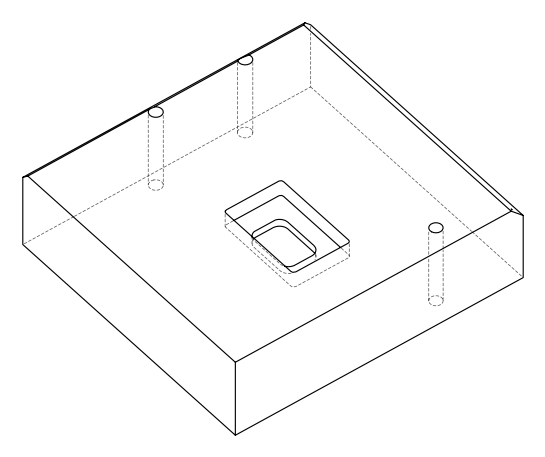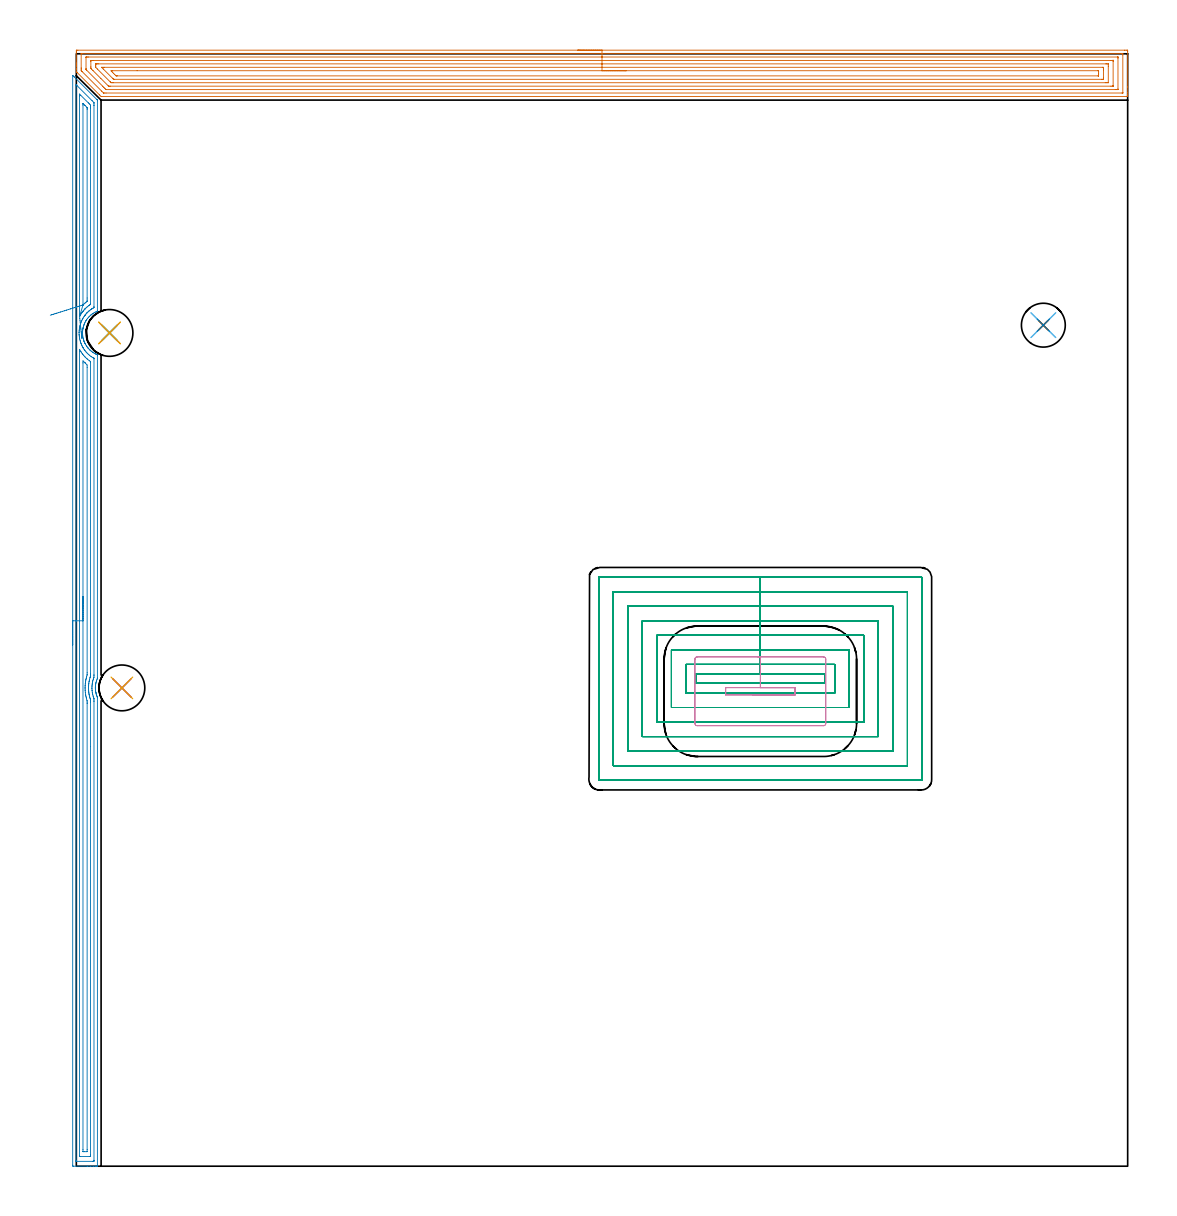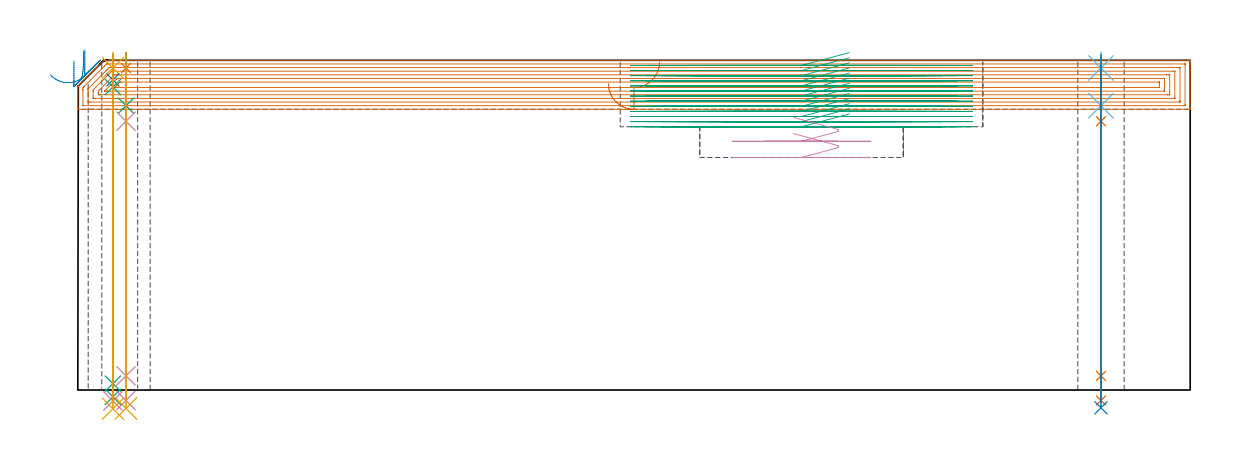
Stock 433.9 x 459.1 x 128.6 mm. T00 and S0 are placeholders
(PLAN: 17 operations, 13 tool changes, 102.5 min)
(1 AREA_MILL | FG_CHAMFER_SURFACE | UGT0205_001 | 24.49 min | 79146 mm3)
(2 AREA_MILL_1 | FG_CHAMFER_SURFACE_1 | UGT0205_001 | 14.45 min | 23063 mm3)
(3 MILL_RECTANGULAR_POCKET | POCKET_RECTANGULAR_STRAIGHT | NXT0201_009 | Follow Part, ap 2, ae 75% | 57.95 min | 335843 mm3)
(4 MILL_RECTANGULAR_POCKET_1 | POCKET_RECTANGULAR_STRAIGHT_1 | UGT0201_109 | Follow Part, ap 6.35, ae 75% | 1.26 min | 49347 mm3)
(5 SPOT_DRILL | STEP1HOLE | NXT0321_9005460120000 | 0.05 min | 180 mm3)
(6 SPOT_DRILL_1 | STEP1HOLE_1 | NXT0321_9005460120000 | 0.05 min | 202 mm3)
(7 SPOT_DRILL_2 | STEP1HOLE_2 | NXT0321_9005460120000 | 0.05 min | 161 mm3)
(8 DRILL_BLIND_HOLE_INTO_CENTER | STEP1HOLE | NXT0301_022 | 0.04 min | 86 mm3)
(9 GUN_DRILL_THROUGH_HOLE | STEP1HOLE | UGT0307_001 | 0.57 min | 2346 mm3)
(10 SPADE_DRILL_TO_ENLARGE_THROUGH_HOLE | STEP1HOLE | UGT0306_003 | 0.54 min | 13115 mm3)
(11 DRILL_TO_ENLARGE_THROUGH_HOLE | STEP1HOLE | UGT0301_260 | 0.55 min | 21639 mm3)
(12 DRILL_BLIND_HOLE_INTO_CENTER_1 | STEP1HOLE_1 | NXT0301_089 | 0.08 min | 1592 mm3)
(13 GUN_DRILL_THROUGH_HOLE_1 | STEP1HOLE_1 | UGT0307_008 | 0.63 min | 10576 mm3)
(14 DRILL_TO_ENLARGE_THROUGH_HOLE_1 | STEP1HOLE_1 | UGT0301_250 | 0.55 min | 20669 mm3)
(15 DRILL_BLIND_HOLE_INTO_CENTER_2 | STEP1HOLE_2 | NXT0301_089 | 0.08 min | 1589 mm3)
(16 GUN_DRILL_THROUGH_HOLE_2 | STEP1HOLE_2 | UGT0307_008 | 0.64 min | 10632 mm3)
(17 DRILL_TO_ENLARGE_THROUGH_HOLE_2 | STEP1HOLE_2 | UGT0301_257 | 0.55 min | 23610 mm3)
(TOOL UGT0205_001 | Chamfer Mill 20 x 3 x 45 deg. | D20 FL50 Z2)
(TOOL NXT0201_009 | ENDMILL 8mm [2P460-0800-NA 1630] | D8 FL26 Z6)
(TOOL UGT0201_109 | End Mill 25.4 mm | D25.4 FL25 Z2)
(TOOL NXT0321_9005460120000 | NC Spot Drill, 142deg, 12mm, Carbide, Uncoated | D12 PA142 FL30 Z2)
(TOOL NXT0301_022 | Carbide Drill 5.1mm [860.1-0510-015A1-MM 2214] | D5.1 PA140 FL28 Z2)
(TOOL UGT0307_001 | Gun Drill 5 mm | D5 PA130 FL24 Z1)
(TOOL UGT0306_003 | Spade Drill 12.5mm | D12.5 PA132 FL10 Z2)
(TOOL UGT0301_260 | Twist Drill 19.3 mm | D19.3 PA118 FL140 Z2)
(TOOL NXT0301_089 | Carbide Drill 11.8mm [860.1-1180-035A1-MM 2214] | D11.8 PA140 FL55 Z2)
(TOOL UGT0307_008 | Gun Drill 11 mm | D11 PA130 FL24 Z1)
(TOOL UGT0301_250 | Twist Drill 18.1 mm | D18.1 PA118 FL135 Z2)
(TOOL UGT0301_257 | Twist Drill 18.9 mm | D18.9 PA118 FL135 Z2)
(OP 1 AREA_MILL)
G17 G21 G94 G90
T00 M6
G54
G17 G0 G90 X206.95 Y460.6 S1061 M3
G43 Z138.6 H0
Z119.5
G94 G1 X206.988 Z118.628 F250.
X207.102 Z117.764
X207.291 Z116.912
X207.553 Z116.08
X207.887 Z115.274
X208.29 Z114.5
X208.758 Z113.764
X209.29 Z113.072
X209.879 Z112.429
X210.522 Z111.84
X211.214 Z111.308
X211.95 Z110.84
X212.724 Z110.437
X213.53 Z110.103
X214.362 Z109.841
X215.214 Z109.652
X216.078 Z109.538
X216.95 Z109.5
X432.657
X433.274 Y460.598 Z109.502
X433.885 Y460.593 Z109.504
X433.893 Y460.592 Z109.506
X433.9 Y459.983 Z110.115
Y445.422 Z124.673
Y443.01 Z127.085
Y442.296 Z127.804
Y441.994 Z128.106
X433.893 Y441.565 Z128.526
X433.89 Y441.503 Z128.588
X433.721 Y441.5 Z128.6
X10.459
X10.196 Y441.505 Z128.591
X9.583 Y442.117 Z127.983
X0.328 Y451.371 Z118.727
X0.201 Y451.497 Z118.6
X0.03 Y451.673 Z118.425
X0.008 Y451.704 Z118.394
X0.004 Y451.72 Z118.378
X0. Y451.742 Z118.356
Y452.837 Z117.258
Y454.087 Z116.01
Y454.623 Z115.471
Y455.248 Z114.847
Y459.715 Z110.383
X0.002 Y459.983 Z110.115
X0.007 Y460.592 Z109.506
X0.015 Y460.593 Z109.504
X0.626 Y460.6 Z109.5
X216.95
Y459.186 Z110.914
X431.486
X431.583 Y459.185 Z110.915
X431.775 Y459.181 Z110.919
X431.891 Y459.178 Z110.922
X431.894 Y459.148 Z110.952
X431.897 Y459.09 Z111.01
X431.9 Y458.677 Z111.423
Y443.01 Z127.09
X431.898 Y442.959 Z127.141
X431.895 Y442.934 Z127.166
X431.892 Y442.926 Z127.174
X431.87 Y442.921 Z127.179
X431.679 Y442.916 Z127.184
X431.582 Y442.915 Z127.185
X12.247 Y442.914 Z127.186
X11.448 Y442.916 Z127.184
X11.353 Y442.918 Z127.182
X11.261 Y442.921 Z127.179
X11.151 Y443.01 Z127.09
X10.459 Y443.692 Z126.408
X2.414 Y451.737 Z118.363
X2.211 Y451.943 Z118.157
X2.01 Y452.152 Z117.948
X2.003 Y452.354 Z117.746
X2.001 Y452.837 Z117.263
X2. Y453.25 Z116.85
Y459.09 Z111.01
X2.002 Y459.141 Z110.959
X2.005 Y459.166 Z110.934
X2.008 Y459.174 Z110.926
X2.03 Y459.179 Z110.921
X2.221 Y459.184 Z110.916
X2.318 Y459.186 Z110.914
X216.95
Y457.772 Z112.328
X429.699 Y457.771 Z112.329
X429.855 Y457.769 Z112.331
X429.88 Y457.768 Z112.332
X429.887 Y457.766 Z112.334
X429.89 Y457.745 Z112.355
X429.896 Y457.638 Z112.462
X429.899 Y457.504 Z112.596
X429.9 Y457.303 Z112.797
X429.899 Y444.597 Z125.503
X429.893 Y444.395 Z125.705
X429.89 Y444.342 Z125.758
X429.872 Y444.335 Z125.765
X429.815 Y444.333 Z125.767
X429.699 Y444.33 Z125.77
X429.273 Y444.329 Z125.771
X428.805 Y444.328 Z125.772
X12.481 Y444.329 Z125.771
X12.364 Y444.33 Z125.77
X12.306 Y444.333 Z125.767
X12.281 Y444.335 Z125.765
X12.247 Y444.361 Z125.739
X11.804 Y444.797 Z125.303
X11.353 Y445.247 Z124.853
X10.909 Y445.69 Z124.41
X4.201 Y452.398 Z117.702
X4.094 Y452.508 Z117.592
X4.042 Y452.564 Z117.536
X4.019 Y452.592 Z117.508
X4.01 Y452.636 Z117.464
X4.004 Y452.837 Z117.263
X4.001 Y453.037 Z117.063
Y457.503 Z112.597
X4.007 Y457.705 Z112.395
X4.01 Y457.758 Z112.342
X4.029 Y457.765 Z112.335
X4.085 Y457.767 Z112.333
X4.201 Y457.77 Z112.33
X4.627 Y457.771 Z112.329
X5.095 Y457.772 Z112.328
X216.95
Y456.357 Z113.743
X427.069
X427.863 Y456.355 Z113.745
X427.886 Y456.354 Z113.746
X427.89 Y456.351 Z113.749
X427.894 Y456.343 Z113.757
X427.898 Y456.289 Z113.811
X427.899 Y456.18 Z113.92
X427.9 Y455.963 Z114.137
X427.899 Y445.922 Z124.178
X427.898 Y445.812 Z124.288
X427.894 Y445.757 Z124.343
X427.89 Y445.749 Z124.351
X427.884 Y445.746 Z124.354
X427.857 Y445.744 Z124.356
X427.017 Y445.743 Z124.357
X13.982
X13.561 Y445.747 Z124.353
X13.352 Y445.75 Z124.35
X13.302 Y445.758 Z124.342
X13.242 Y445.814 Z124.286
X13.14 Y445.91 Z124.19
X10.123 Y448.926 Z121.174
X6.883 Y452.166 Z117.934
X6.224 Y452.837 Z117.263
X6.01 Y453.059 Z117.041
X6.006 Y453.278 Z116.822
X6. Y453.719 Z116.381
Y455.958 Z114.142
X6.001 Y456.178 Z113.922
X6.002 Y456.289 Z113.811
X6.006 Y456.343 Z113.757
X6.01 Y456.351 Z113.749
X6.016 Y456.354 Z113.746
X6.043 Y456.356 Z113.744
X6.883 Y456.357 Z113.743
X216.95
Y454.943 Z115.157
X424.909
X425.229 Y454.942 Z115.158
X425.807 Y454.938 Z115.162
X425.868 Y454.936 Z115.164
X425.89 Y454.923 Z115.177
X425.896 Y454.85 Z115.25
X425.898 Y454.623 Z115.477
X425.9 Y453.953 Z116.147
X425.899 Y447.309 Z122.791
X425.897 Y447.226 Z122.874
X425.894 Y447.184 Z122.916
X425.891 Y447.168 Z122.932
X425.868 Y447.164 Z122.936
X425.547 Y447.159 Z122.941
X425.229 Y447.158 Z122.942
X424.655 Y447.157 Z122.943
X15.248 Y447.158 Z122.942
X14.928 Y447.159 Z122.941
X14.347 Y447.164 Z122.936
X14.034 Y447.464 Z122.636
X14.021 Y447.477 Z122.623
X8.661 Y452.837 Z117.263
X8.01 Y453.497 Z116.603
X8.007 Y453.73 Z116.37
X8.001 Y454.4 Z115.7
X8. Y454.623 Z115.477
X8.001 Y454.791 Z115.309
X8.003 Y454.874 Z115.226
X8.006 Y454.916 Z115.184
X8.009 Y454.932 Z115.168
X8.032 Y454.936 Z115.164
X8.353 Y454.941 Z115.159
X8.671 Y454.942 Z115.158
X9.245 Y454.943 Z115.157
X216.95
Y453.529 Z116.571
X423.441 Y453.528 Z116.572
X423.645 Y453.527 Z116.573
X423.816 Y453.522 Z116.578
X423.89 Y453.518 Z116.582
X423.892 Y453.475 Z116.625
X423.898 Y453.273 Z116.827
X423.9 Y452.837 Z117.263
Y452.378 Z117.722
Y449.263 Z120.837
X423.899 Y448.806 Z121.294
X423.895 Y448.652 Z121.448
X423.891 Y448.598 Z121.502
X423.887 Y448.577 Z121.523
X423.873 Y448.576 Z121.524
X423.788 Y448.574 Z121.526
X423.441 Y448.572 Z121.528
X423.24 Y448.571 Z121.529
X15.621
X15.448 Y448.573 Z121.527
X15.406 Y448.575 Z121.525
X15.388 Y448.578 Z121.522
X15.344 Y448.616 Z121.484
X15.177 Y448.777 Z121.323
X14.928 Y449.02 Z121.08
X11.111 Y452.837 Z117.263
X10.459 Y453.491 Z116.609
X10.438 Y453.517 Z116.583
X10.435 Y453.522 Z116.578
X10.459 Y453.523 Z116.577
X10.662 Y453.527 Z116.573
X11.353 Y453.529 Z116.571
X11.554
X216.95
Y452.115 Z117.985
X421.653 Y452.114 Z117.986
X421.825 Y452.111 Z117.989
X421.872 Y452.108 Z117.992
X421.89 Y452.106 Z117.994
X421.893 Y452.09 Z118.01
X421.897 Y452.025 Z118.075
X421.899 Y451.943 Z118.157
X421.9 Y451.697 Z118.403
Y450.804 Z119.296
X421.899 Y450.157 Z119.943
X421.897 Y450.034 Z120.066
X421.894 Y450.004 Z120.096
X421.89 Y449.993 Z120.107
X421.88 Y449.991 Z120.109
X421.823 Y449.988 Z120.112
X421.653 Y449.986 Z120.114
X16.887
X16.716 Y449.987 Z120.113
X16.545 Y449.989 Z120.111
X16.435 Y449.992 Z120.108
X16.367 Y450.042 Z120.058
X16.247 Y450.157 Z119.943
X15.822 Y450.576 Z119.524
X15.347 Y451.05 Z119.05
X14.928 Y451.47 Z118.63
X14.461 Y451.943 Z118.157
X14.314 Y452.095 Z118.005
X14.586 Y452.108 Z117.992
X14.759 Y452.112 Z117.988
X14.928 Y452.114 Z117.986
X25.087 Y452.115 Z117.985
X216.95
X217.822 Z118.023
X218.686 Z118.137
X219.538 Z118.326
X220.37 Z118.588
X221.176 Z118.922
X221.95 Z119.325
X222.686 Z119.794
X223.378 Z120.325
X224.021 Z120.914
X224.61 Z121.557
X225.142 Z122.25
X225.61 Z122.985
X226.013 Z123.759
X226.347 Z124.565
X226.609 Z125.397
X226.798 Z126.249
X226.912 Z127.114
X226.95 Z127.985
G0 Z138.6
M5
M2
(OP 2 AREA_MILL_1)
G17 G21 G94 G90
T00 M6
G54
G17 G0 G90 X-1.5 Y215.1 S1061 M3
G43 Z138.6 H0
Z128.4
G94 G1 Y215.138 Z127.528 F250.
Y215.252 Z126.664
Y215.441 Z125.812
Y215.703 Z124.98
Y216.037 Z124.174
Y216.44 Z123.4
Y216.909 Z122.664
Y217.44 Z121.972
Y218.029 Z121.329
Y218.672 Z120.74
Y219.364 Z120.208
Y220.1 Z119.74
Y220.874 Z119.337
Y221.68 Z119.003
Y222.512 Z118.741
Y223.364 Z118.552
Y224.229 Z118.438
Y225.1 Z118.4
Y450.11
X-1.495 Y450.165 Z118.403
X-1.492 Y450.181 Z118.405
X-1.464 Y450.165 Z118.434
X-0.877 Y449.577 Z119.023
X8.425 Y440.276 Z128.324
X8.667 Y440.035 Z128.562
X8.678 Y440.023 Z128.574
X8.705 Y439.987 Z128.591
X8.7 Y439.735 Z128.6
Y352.985
Y352.928 Z128.595
X8.697 Y352.902 Z128.59
X8.661 Y352.875 Z128.554
X8.615 Y352.856 Z128.51
X8.363 Y352.745 Z128.261
X8.209 Y352.677 Z128.108
X7.767 Y352.459 Z127.666
X7.017 Y352.037 Z126.916
X6.878 Y351.946 Z126.777
X6.73 Y351.839 Z126.629
X6.428 Y351.622 Z126.328
X6.153 Y351.408 Z126.053
X5.989 Y351.28 Z125.888
X5.827 Y351.143 Z125.724
X5.457 Y350.792 Z125.357
X5.1 Y350.43 Z124.999
X4.984 Y350.302 Z124.883
X4.936 Y350.249 Z124.835
X4.581 Y349.807 Z124.48
X4.244 Y349.355 Z124.142
X4.212 Y349.309 Z124.11
X3.993 Y348.96 Z123.892
X3.948 Y348.889 Z123.847
X3.774 Y348.588 Z123.674
X3.7 Y348.461 Z123.6
X3.505 Y348.073 Z123.404
X3.375 Y347.795 Z123.275
X3.322 Y347.681 Z123.222
X3.277 Y347.567 Z123.177
X3.131 Y347.172 Z123.03
X3.113 Y347.122 Z123.011
X2.982 Y346.725 Z122.88
X2.965 Y346.673 Z122.864
X2.904 Y346.451 Z122.803
X2.859 Y346.277 Z122.753
X2.846 Y346.227 Z122.739
X2.818 Y346.1 Z122.71
X2.758 Y345.83 Z122.648
X2.745 Y345.779 Z122.638
X2.716 Y345.628 Z122.615
X2.706 Y345.568 Z122.604
X2.666 Y345.333 Z122.562
X2.61 Y344.885 Z122.504
X2.57 Y344.439 Z122.468
X2.559 Y344.208 Z122.456
X2.558 Y344.042 Z122.446
X2.556 Y343.951 Z122.448
Y343.768 Z122.449
X2.559 Y343.71 Z122.448
X2.562 Y343.544 Z122.457
X2.575 Y343.343 Z122.472
X2.588 Y343.147 Z122.484
X2.591 Y343.097 Z122.487
X2.638 Y342.65 Z122.536
X2.706 Y342.204 Z122.605
X2.798 Y341.755 Z122.696
X2.899 Y341.359 Z122.796
X2.911 Y341.31 Z122.809
X3.049 Y340.861 Z122.947
X3.12 Y340.661 Z123.017
X3.191 Y340.464 Z123.086
X3.207 Y340.416 Z123.104
X3.236 Y340.34 Z123.135
X3.302 Y340.173 Z123.201
X3.323 Y340.12 Z123.221
X3.371 Y340.017 Z123.267
X3.461 Y339.819 Z123.359
X3.534 Y339.669 Z123.433
X3.606 Y339.522 Z123.506
X3.828 Y339.123 Z123.724
X3.856 Y339.071 Z123.753
X4.121 Y338.628 Z124.02
X4.174 Y338.549 Z124.072
X4.212 Y338.492 Z124.11
X4.492 Y338.109 Z124.388
X4.745 Y337.782 Z124.644
X4.782 Y337.734 Z124.681
X4.939 Y337.549 Z124.837
X4.999 Y337.483 Z124.897
X5.101 Y337.371 Z124.999
X5.627 Y336.84 Z125.525
X5.686 Y336.786 Z125.584
X5.806 Y336.677 Z125.704
X5.909 Y336.589 Z125.807
X5.989 Y336.52 Z125.888
X6.279 Y336.291 Z126.179
X6.36 Y336.227 Z126.26
X6.741 Y335.946 Z126.64
X6.878 Y335.854 Z126.778
X7.318 Y335.585 Z127.218
X7.767 Y335.339 Z127.666
X7.962 Y335.244 Z127.86
X8.071 Y335.191 Z127.966
X8.258 Y335.099 Z128.156
X8.353 Y335.052 Z128.251
X8.518 Y334.984 Z128.415
X8.575 Y334.958 Z128.472
X8.696 Y334.899 Z128.59
X8.7 Y334.651 Z128.6
Y201.401
X8.695 Y201.32 Z128.591
X8.692 Y201.297 Z128.588
X8.658 Y201.217 Z128.553
X8.555 Y200.964 Z128.45
X8.389 Y200.519 Z128.287
X8.242 Y200.06 Z128.137
X8.123 Y199.624 Z128.022
X8.071 Y199.385 Z127.97
X8.027 Y199.165 Z127.919
X7.952 Y198.73 Z127.848
X7.911 Y198.391 Z127.808
X7.898 Y198.282 Z127.795
X7.865 Y197.836 Z127.764
X7.862 Y197.737 Z127.761
X7.858 Y197.551 Z127.751
X7.852 Y197.377 Z127.749
X7.853 Y197.357
X7.86 Y197.197 Z127.752
X7.862 Y197.105 Z127.757
X7.869 Y196.941 Z127.762
X7.877 Y196.857 Z127.767
X7.901 Y196.483 Z127.8
X7.955 Y196.047 Z127.852
X8.032 Y195.601 Z127.926
X8.035 Y195.588 Z127.929
X8.054 Y195.493 Z127.952
X8.071 Y195.417 Z127.97
X8.135 Y195.141 Z128.029
X8.207 Y194.868 Z128.104
X8.251 Y194.707 Z128.147
X8.335 Y194.448 Z128.233
X8.398 Y194.258 Z128.295
X8.444 Y194.134 Z128.341
X8.564 Y193.813 Z128.459
X8.658 Y193.583 Z128.553
X8.688 Y193.515 Z128.583
X8.695 Y193.481 Z128.59
X8.7 Y193.353 Z128.6
Y0.184
X8.697 Y0.01 Z128.588
X8.628 Y0.007 Z128.519
X8.182 Y0. Z128.081
X7.913 Z127.813
X7.177 Z127.072
X5.914 Z125.811
X4.494 Z124.39
X-1.134 Z118.764
X-1.492 Y0.01 Z118.406
X-1.499 Y0.366 Z118.399
Y0.371
X-1.5 Y225.1 Z118.4
X-0.086 Z119.814
X-0.085 Y446.1 Z119.815
X-0.083 Y446.21 Z119.817
X-0.08 Y446.282 Z119.82
X-0.077 Y446.316 Z119.823
X-0.058 Y446.299 Z119.842
X0.023 Y446.223 Z119.923
X0.259 Y445.992 Z120.159
X6.518 Y439.731 Z126.418
X7.177 Y439.062 Z127.077
X7.279 Y438.941 Z127.179
X7.282 Y438.837 Z127.182
X7.284 Y438.73 Z127.184
X7.286 Y437.943 Z127.186
Y437.834
X7.285 Y354.665 Z127.185
X7.283 Y354.555 Z127.183
X7.278 Y354.346 Z127.178
X7.177 Y354.286 Z127.077
X6.919 Y354.136 Z126.819
X6.47 Y353.879 Z126.37
X6.356 Y353.805 Z126.256
X6.282 Y353.754 Z126.182
X5.837 Y353.43 Z125.737
X5.388 Y353.093 Z125.288
X5.327 Y353.046 Z125.227
X5.254 Y352.985 Z125.154
X4.858 Y352.621 Z124.758
X4.494 Y352.272 Z124.394
X4.403 Y352.181 Z124.303
X4.316 Y352.09 Z124.216
X3.98 Y351.711 Z123.88
X3.6 Y351.246 Z123.5
X3.578 Y351.218 Z123.478
X3.562 Y351.196 Z123.462
X3.204 Y350.698 Z123.104
X2.949 Y350.302 Z122.849
X2.857 Y350.151 Z122.757
X2.706 Y349.892 Z122.606
X2.535 Y349.578 Z122.435
X2.448 Y349.407 Z122.348
X2.241 Y348.978 Z122.141
X2.038 Y348.513 Z121.938
X2.001 Y348.419 Z121.901
X1.812 Y347.904 Z121.712
X1.741 Y347.689 Z121.641
X1.72 Y347.619 Z121.62
X1.543 Y346.993 Z121.443
X1.478 Y346.725 Z121.378
X1.377 Y346.265 Z121.277
X1.301 Y345.83 Z121.201
X1.273 Y345.652 Z121.173
X1.253 Y345.495 Z121.153
X1.194 Y344.936 Z121.094
X1.172 Y344.681 Z121.072
X1.14 Y344.042 Z121.04
X1.138 Y344.007 Z121.038
X1.156 Y343.298 Z121.056
X1.168 Y343.147 Z121.068
X1.191 Y342.874 Z121.091
X1.258 Y342.253 Z121.158
X1.32 Y341.85 Z121.22
X1.413 Y341.359 Z121.313
X1.567 Y340.709 Z121.467
X1.635 Y340.464 Z121.535
X1.812 Y339.897 Z121.712
X1.928 Y339.57 Z121.828
X1.997 Y339.385 Z121.897
X2.308 Y338.676 Z122.208
X2.439 Y338.409 Z122.339
X2.706 Y337.907 Z122.606
X2.777 Y337.782 Z122.677
X2.877 Y337.61 Z122.777
X3.212 Y337.091 Z123.112
X3.357 Y336.887 Z123.257
X3.6 Y336.564 Z123.5
X4.06 Y335.993 Z123.96
X4.494 Y335.538 Z124.394
X4.939 Y335.099 Z124.839
X5.388 Y334.715 Z125.288
X6.055 Y334.204 Z125.955
X6.282 Y334.05 Z126.182
X6.703 Y333.783 Z126.603
X7.177 Y333.516 Z127.077
X7.234 Y333.481 Z127.134
X7.266 Y333.458 Z127.166
X7.279 Y333.445 Z127.179
X7.281 Y333.418 Z127.181
X7.284 Y333.31 Z127.184
X7.285 Y333.201 Z127.185
Y202.743
Y202.634
X7.277 Y201.848 Z127.177
X7.251 Y201.773 Z127.151
X7.177 Y201.555 Z127.077
X7.028 Y201.103 Z126.928
X6.981 Y200.954 Z126.881
X6.828 Y200.408 Z126.728
X6.745 Y200.06 Z126.645
X6.663 Y199.679 Z126.563
X6.577 Y199.165 Z126.477
X6.544 Y198.904 Z126.444
X6.481 Y198.271 Z126.381
X6.468 Y198.086 Z126.368
X6.443 Y197.377 Z126.343
X6.447 Y197.212 Z126.347
X6.485 Y196.483 Z126.385
X6.501 Y196.264 Z126.401
X6.584 Y195.588 Z126.484
X6.671 Y195.082 Z126.571
X6.707 Y194.906 Z126.607
X6.756 Y194.694 Z126.656
X6.917 Y194.059 Z126.817
X6.995 Y193.8 Z126.895
X7.177 Y193.244 Z127.077
X7.261 Y192.993 Z127.161
X7.279 Y192.905 Z127.179
X7.281 Y192.801 Z127.181
X7.285 Y192.011 Z127.185
X7.286 Y191.902 Z127.186
X7.285 Y2.42 Z127.185
X7.284 Y2.312 Z127.184
X7.282 Y2.202 Z127.182
X7.275 Y2.01 Z127.175
X7.177 Y2.008 Z127.077
X6.701 Y2.001 Z126.601
X0.023 Z119.923
X-0.037 Y2.002 Z119.863
X-0.072 Y2.006 Z119.828
X-0.077 Y2.008 Z119.823
X-0.08 Y2.031 Z119.82
X-0.083 Y2.092 Z119.817
X-0.085 Y2.311 Z119.815
X-0.086 Y2.42 Z119.814
Y225.1
X1.328 Z121.228
X1.329 Y336.476 Z121.229
Y336.887
X1.331 Y337.022 Z121.231
X1.333 Y337.074 Z121.233
X1.337 Y337.122 Z121.237
X1.812 Y336.309 Z121.712
X2.01 Y335.993 Z121.91
X2.403 Y335.401 Z122.303
X2.631 Y335.099 Z122.531
X2.706 Y335.004 Z122.606
X3.065 Y334.567 Z122.965
X3.39 Y334.204 Z123.29
X3.6 Y333.986 Z123.5
X4.297 Y333.31 Z124.197
X4.494 Y333.142 Z124.394
X5.32 Y332.484 Z125.22
X5.388 Y332.433 Z125.288
X5.411 Y332.416 Z125.311
X5.866 Y332.091 Z125.766
X5.867 Y332.082 Z125.767
X5.869 Y332.053 Z125.769
X5.871 Y331.933 Z125.771
Y203.154
X5.869 Y202.743 Z125.769
X5.867 Y202.501 Z125.767
X5.864 Y202.382 Z125.764
X5.846 Y202.285 Z125.746
X5.714 Y201.848 Z125.614
X5.64 Y201.597 Z125.54
X5.461 Y200.954 Z125.361
X5.446 Y200.896 Z125.346
X5.388 Y200.653 Z125.288
X5.289 Y200.159 Z125.189
X5.271 Y200.06 Z125.171
X5.168 Y199.386 Z125.068
X5.142 Y199.165 Z125.042
X5.083 Y198.576 Z124.983
X5.06 Y198.271 Z124.96
X5.039 Y197.726 Z124.939
X5.029 Y197.377 Z124.929
X5.049 Y196.822 Z124.949
X5.067 Y196.483 Z124.967
X5.115 Y195.861 Z125.015
X5.148 Y195.588 Z125.048
X5.191 Y195.245 Z125.091
X5.255 Y194.827 Z125.155
X5.28 Y194.694 Z125.18
X5.388 Y194.152 Z125.288
X5.474 Y193.8 Z125.374
X5.504 Y193.684 Z125.404
X5.628 Y193.24 Z125.528
X5.725 Y192.905 Z125.625
X5.864 Y192.429 Z125.764
X5.868 Y192.011 Z125.768
X5.871 Y191.529 Z125.771
Y173.24
Y4.62
X5.87 Y4.209 Z125.77
X5.867 Y4.088 Z125.767
X5.865 Y4.03 Z125.765
X5.86 Y4.01 Z125.76
X5.805 Y4.007 Z125.705
X5.596 Y4.001 Z125.496
X1.603 Z121.503
X1.464 Y4.004 Z121.364
X1.354 Y4.01 Z121.254
X1.334 Y4.014 Z121.234
X1.332 Y4.021 Z121.232
X1.331 Y4.048 Z121.231
X1.329 Y4.209 Z121.229
X1.328 Y225.1 Z121.228
X2.743 Z122.643
Y331.521
X2.75 Y332.372 Z122.65
X3.6 Y331.56 Z123.5
X3.64 Y331.521 Z123.54
X4.45 Y330.671 Z124.35
X4.457 Y329.733 Z124.357
Y203.637
X4.449 Y202.788 Z124.349
X4.438 Y202.743 Z124.338
X4.256 Y202.086 Z124.156
X4.193 Y201.848 Z124.093
X4.074 Y201.374 Z123.974
X3.982 Y200.954 Z123.882
X3.917 Y200.637 Z123.817
X3.824 Y200.06 Z123.724
X3.795 Y199.865 Z123.695
X3.711 Y199.165 Z123.611
X3.7 Y199.065 Z123.6
X3.639 Y198.271 Z123.539
X3.636 Y198.235 Z123.536
X3.608 Y197.377 Z123.508
Y197.369
X3.643 Y196.483 Z123.543
X3.646 Y196.437 Z123.546
X3.714 Y195.588 Z123.614
X3.726 Y195.462 Z123.626
X3.83 Y194.694 Z123.73
X3.875 Y194.419 Z123.775
X3.993 Y193.8 Z123.893
X4.107 Y193.292 Z124.007
X4.206 Y192.905 Z124.106
X4.435 Y192.07 Z124.335
X4.448 Y192.011 Z124.348
X4.457 Y191.154 Z124.357
Y191.117
Y6.891
X4.452 Y6.039 Z124.352
X4.451 Y6.015 Z124.351
X4.434 Y6.01 Z124.334
X4.38 Y6.005 Z124.28
X4.268 Y6.002 Z124.168
X3.153 Y6. Z123.053
X2.931 Y6.002 Z122.831
X2.82 Y6.005 Z122.72
X2.766 Y6.01 Z122.666
X2.749 Y6.014 Z122.649
X2.743 Y6.891 Z122.643
Y225.1
Y225.972 Z122.681
Y226.837 Z122.795
Y227.688 Z122.983
Y228.52 Z123.246
Y229.326 Z123.58
Y230.1 Z123.982
Y230.836 Z124.451
Y231.528 Z124.982
Y232.171 Z125.572
Y232.761 Z126.215
Y233.292 Z126.907
Y233.76 Z127.643
Y234.163 Z128.416
Y234.497 Z129.222
Y234.759 Z130.054
Y234.948 Z130.906
Y235.062 Z131.771
Y235.1 Z132.643
G0 Z138.6
X2.271 Y341.832
Z132.227
G1 X2.277 Y341.778 Z131.356
X2.275 Y341.801 Z130.484
X2.264 Y341.899 Z129.617
X2.246 Y342.072 Z128.762
X2.22 Y342.318 Z127.926
X2.186 Y342.636 Z127.114
X2.145 Y343.023 Z126.333
X2.097 Y343.476 Z125.589
X2.043 Y343.992 Z124.888
X1.982 Y344.567 Z124.234
X1.915 Y345.196 Z123.634
X1.843 Y345.875 Z123.091
X1.767 Y346.598 Z122.609
X1.686 Y347.361 Z122.193
X1.602 Y348.156 Z121.845
X1.515 Y348.979 Z121.568
X1.426 Y349.822 Z121.364
X1.335 Y350.68 Z121.235
X1.331 Y350.712 Z121.231
X1.33 Y350.737 Z121.23
X1.329 Y350.785 Z121.229
X1.328 Y351.196 Z121.228
X1.329 Y441.52 Z121.229
X1.33 Y442.001 Z121.23
X1.335 Y442.414 Z121.235
X1.336 Y442.453 Z121.236
X1.381 Y442.414 Z121.281
X1.812 Y441.988 Z121.712
X4.963 Y438.837 Z124.863
X5.388 Y438.41 Z125.288
X5.851 Y437.943 Z125.751
X5.864 Y437.467 Z125.764
X5.868 Y437.049 Z125.768
X5.871 Y436.566 Z125.771
Y355.873
X5.869 Y355.77 Z125.769
X5.867 Y355.72 Z125.767
X5.864 Y355.7 Z125.764
X5.827 Y355.667 Z125.727
X5.57 Y355.486 Z125.47
X5.388 Y355.356 Z125.288
X5.054 Y355.107 Z124.954
X4.614 Y354.773 Z124.514
X4.548 Y354.719 Z124.448
X4.494 Y354.672 Z124.394
X4.081 Y354.292 Z123.981
X3.648 Y353.879 Z123.548
X3.624 Y353.855 Z123.524
X3.6 Y353.829 Z123.5
X3.199 Y353.386 Z123.099
X2.856 Y352.985 Z122.756
X2.789 Y352.901 Z122.689
X2.706 Y352.794 Z122.606
X2.406 Y352.39 Z122.306
X2.188 Y352.09 Z122.088
X2.04 Y351.862 Z121.94
X1.812 Y351.502 Z121.712
X1.697 Y351.311 Z121.597
X1.631 Y351.196 Z121.531
X1.424 Y350.828 Z121.324
X1.374 Y350.74 Z121.274
X1.335 Y350.68 Z121.235
X2.75 Y355.447 Z122.65
X2.743 Y355.667 Z122.643
Y437.943
X2.745 Y438.346 Z122.645
X2.748 Y438.546 Z122.648
X2.749 Y438.582 Z122.649
X2.774 Y438.565 Z122.674
X2.838 Y438.505 Z122.738
X3.408 Y437.943 Z123.308
X3.6 Y437.751 Z123.5
X4.299 Y437.049 Z124.199
X4.399 Y436.941 Z124.299
X4.45 Y436.883 Z124.35
X4.452 Y436.834 Z124.352
X4.455 Y436.62 Z124.355
X4.457 Y436.191 Z124.357
Y358.313
X4.453 Y357.456 Z124.353
X4.45 Y357.028 Z124.35
X4.443 Y356.931 Z124.343
X4.376 Y356.876 Z124.276
X4.267 Y356.788 Z124.167
X3.981 Y356.562 Z123.881
X3.774 Y356.388 Z123.674
X3.6 Y356.235 Z123.5
X3.304 Y355.963 Z123.204
X2.99 Y355.667 Z122.89
X2.921 Y355.6 Z122.821
X2.846 Y355.528 Z122.746
X2.78 Y355.467 Z122.68
X2.758 Y355.45 Z122.658
X2.75 Y355.447 Z122.65
X2.123 Y355.25 Z122.076
X1.451 Y355.039 Z121.561
X0.739 Y354.816 Z121.11
X-0.009 Y354.581 Z120.725
X-0.785 Y354.338 Z120.41
X-1.584 Y354.087 Z120.167
X-2.401 Y353.831 Z119.999
X-3.229 Y353.571 Z119.905
X-4.061 Y353.31 Z119.888
X-4.891 Y353.049 Z119.946
X-5.714 Y352.791 Z120.08
X-6.522 Y352.537 Z120.289
X-7.31 Y352.29 Z120.571
X-8.071 Y352.051 Z120.923
X-8.8 Y351.822 Z121.344
X-9.491 Y351.605 Z121.83
X-10.139 Y351.402 Z122.377
X-10.74 Y351.213 Z122.982
G0 Z138.6
M5
M2
(OP 3 MILL_RECTANGULAR_POCKET)
G17 G21 G94 G90
T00 M6
G54
G17 G0 G90 X300.932 Y203.1 S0 M3
G43 Z138.6 H1
Z131.6
G94 G1 X282.3 Z126.608 F250.
X255.6 F500.
Y199.3
X309.
Y203.1
X282.3
Y207.1
X251.6
Y195.3
X313.
Y207.1
X282.3
Y213.1
X245.6
Y189.3
X319.
Y213.1
X282.3
Y219.1
X239.6
Y183.3
X325.
Y219.1
X282.3
Y225.1
X233.6
Y177.3
X331.
Y225.1
X282.3
Y231.1
X227.6
Y171.3
X337.
Y231.1
X282.3
Y237.1
X221.6
Y165.3
X343.
Y237.1
X282.3
Y243.1
X215.8
G3 X215.6 Y242.9 R0.2
G1 Y159.5
G3 X215.8 Y159.3 R0.2
G1 X348.8
G3 X349. Y159.5 R0.2
G1 Y242.9
G3 X348.8 Y243.1 R0.2
G1 X282.3
X281.3
G0 X300.932 Y203.1 Z129.608
G1 X282.3 Z124.615 F250.
X255.6 F500.
Y199.3
X309.
Y203.1
X282.3
Y207.1
X251.6
Y195.3
X313.
Y207.1
X282.3
Y213.1
X245.6
Y189.3
X319.
Y213.1
X282.3
Y219.1
X239.6
Y183.3
X325.
Y219.1
X282.3
Y225.1
X233.6
Y177.3
X331.
Y225.1
X282.3
Y231.1
X227.6
Y171.3
X337.
Y231.1
X282.3
Y237.1
X221.6
Y165.3
X343.
Y237.1
X282.3
Y243.1
X215.8
G3 X215.6 Y242.9 R0.2
G1 Y159.5
G3 X215.8 Y159.3 R0.2
G1 X348.8
G3 X349. Y159.5 R0.2
G1 Y242.9
G3 X348.8 Y243.1 R0.2
G1 X282.3
X281.3
G0 X300.932 Y203.1 Z127.615
G1 X282.3 Z122.623 F250.
X255.6 F500.
Y199.3
X309.
Y203.1
X282.3
Y207.1
X251.6
Y195.3
X313.
Y207.1
X282.3
Y213.1
X245.6
Y189.3
X319.
Y213.1
X282.3
Y219.1
X239.6
Y183.3
X325.
Y219.1
X282.3
Y225.1
X233.6
Y177.3
X331.
Y225.1
X282.3
Y231.1
X227.6
Y171.3
X337.
Y231.1
X282.3
Y237.1
X221.6
Y165.3
X343.
Y237.1
X282.3
Y243.1
X215.8
G3 X215.6 Y242.9 R0.2
G1 Y159.5
G3 X215.8 Y159.3 R0.2
G1 X348.8
G3 X349. Y159.5 R0.2
G1 Y242.9
G3 X348.8 Y243.1 R0.2
G1 X282.3
X281.3
G0 X300.932 Y203.1 Z125.623
G1 X282.3 Z120.631 F250.
X255.6 F500.
Y199.3
X309.
Y203.1
X282.3
Y207.1
X251.6
Y195.3
X313.
Y207.1
X282.3
Y213.1
X245.6
Y189.3
X319.
Y213.1
X282.3
Y219.1
X239.6
Y183.3
X325.
Y219.1
X282.3
Y225.1
X233.6
Y177.3
X331.
Y225.1
X282.3
Y231.1
X227.6
Y171.3
X337.
Y231.1
X282.3
Y237.1
X221.6
Y165.3
X343.
Y237.1
X282.3
Y243.1
X215.8
G3 X215.6 Y242.9 R0.2
G1 Y159.5
G3 X215.8 Y159.3 R0.2
G1 X348.8
G3 X349. Y159.5 R0.2
G1 Y242.9
G3 X348.8 Y243.1 R0.2
G1 X282.3
X281.3
G0 X300.932 Y203.1 Z123.631
G1 X282.3 Z118.638 F250.
X255.6 F500.
Y199.3
X309.
Y203.1
X282.3
Y207.1
X251.6
Y195.3
X313.
Y207.1
X282.3
Y213.1
X245.6
Y189.3
X319.
Y213.1
X282.3
Y219.1
X239.6
Y183.3
X325.
Y219.1
X282.3
Y225.1
X233.6
Y177.3
X331.
Y225.1
X282.3
Y231.1
X227.6
Y171.3
X337.
Y231.1
X282.3
Y237.1
X221.6
Y165.3
X343.
Y237.1
X282.3
Y243.1
X215.8
G3 X215.6 Y242.9 R0.2
G1 Y159.5
G3 X215.8 Y159.3 R0.2
G1 X348.8
G3 X349. Y159.5 R0.2
G1 Y242.9
G3 X348.8 Y243.1 R0.2
G1 X282.3
X281.3
G0 X300.932 Y203.1 Z121.638
G1 X282.3 Z116.646 F250.
X255.6 F500.
Y199.3
X309.
Y203.1
X282.3
Y207.1
X251.6
Y195.3
X313.
Y207.1
X282.3
Y213.1
X245.6
Y189.3
X319.
Y213.1
X282.3
Y219.1
X239.6
Y183.3
X325.
Y219.1
X282.3
Y225.1
X233.6
Y177.3
X331.
Y225.1
X282.3
Y231.1
X227.6
Y171.3
X337.
Y231.1
X282.3
Y237.1
X221.6
Y165.3
X343.
Y237.1
X282.3
Y243.1
X215.8
G3 X215.6 Y242.9 R0.2
G1 Y159.5
G3 X215.8 Y159.3 R0.2
G1 X348.8
G3 X349. Y159.5 R0.2
G1 Y242.9
G3 X348.8 Y243.1 R0.2
G1 X282.3
X281.3
G0 X300.932 Y203.1 Z119.646
G1 X282.3 Z114.654 F250.
X255.6 F500.
Y199.3
X309.
Y203.1
X282.3
Y207.1
X251.6
Y195.3
X313.
Y207.1
X282.3
Y213.1
X245.6
Y189.3
X319.
Y213.1
X282.3
Y219.1
X239.6
Y183.3
X325.
Y219.1
X282.3
Y225.1
X233.6
Y177.3
X331.
Y225.1
X282.3
Y231.1
X227.6
Y171.3
X337.
Y231.1
X282.3
Y237.1
X221.6
Y165.3
X343.
Y237.1
X282.3
Y243.1
X215.8
G3 X215.6 Y242.9 R0.2
G1 Y159.5
G3 X215.8 Y159.3 R0.2
G1 X348.8
G3 X349. Y159.5 R0.2
G1 Y242.9
G3 X348.8 Y243.1 R0.2
G1 X282.3
X281.3
G0 X300.932 Y203.1 Z117.654
G1 X282.3 Z112.662 F250.
X255.6 F500.
Y199.3
X309.
Y203.1
X282.3
Y207.1
X251.6
Y195.3
X313.
Y207.1
X282.3
Y213.1
X245.6
Y189.3
X319.
Y213.1
X282.3
Y219.1
X239.6
Y183.3
X325.
Y219.1
X282.3
Y225.1
X233.6
Y177.3
X331.
Y225.1
X282.3
Y231.1
X227.6
Y171.3
X337.
Y231.1
X282.3
Y237.1
X221.6
Y165.3
X343.
Y237.1
X282.3
Y243.1
X215.8
G3 X215.6 Y242.9 R0.2
G1 Y159.5
G3 X215.8 Y159.3 R0.2
G1 X348.8
G3 X349. Y159.5 R0.2
G1 Y242.9
G3 X348.8 Y243.1 R0.2
G1 X282.3
X281.3
G0 X300.932 Y203.1 Z115.662
G1 X282.3 Z110.669 F250.
X255.6 F500.
Y199.3
X309.
Y203.1
X282.3
Y207.1
X251.6
Y195.3
X313.
Y207.1
X282.3
Y213.1
X245.6
Y189.3
X319.
Y213.1
X282.3
Y219.1
X239.6
Y183.3
X325.
Y219.1
X282.3
Y225.1
X233.6
Y177.3
X331.
Y225.1
X282.3
Y231.1
X227.6
Y171.3
X337.
Y231.1
X282.3
Y237.1
X221.6
Y165.3
X343.
Y237.1
X282.3
Y243.1
X215.8
G3 X215.6 Y242.9 R0.2
G1 Y159.5
G3 X215.8 Y159.3 R0.2
G1 X348.8
G3 X349. Y159.5 R0.2
G1 Y242.9
G3 X348.8 Y243.1 R0.2
G1 X282.3
X281.3
G0 X300.932 Y203.1 Z113.669
G1 X282.3 Z108.677 F250.
X255.6 F500.
Y199.3
X309.
Y203.1
X282.3
Y207.1
X251.6
Y195.3
X313.
Y207.1
X282.3
Y213.1
X245.6
Y189.3
X319.
Y213.1
X282.3
Y219.1
X239.6
Y183.3
X325.
Y219.1
X282.3
Y225.1
X233.6
Y177.3
X331.
Y225.1
X282.3
Y231.1
X227.6
Y171.3
X337.
Y231.1
X282.3
Y237.1
X221.6
Y165.3
X343.
Y237.1
X282.3
Y243.1
X215.8
G3 X215.6 Y242.9 R0.2
G1 Y159.5
G3 X215.8 Y159.3 R0.2
G1 X348.8
G3 X349. Y159.5 R0.2
G1 Y242.9
G3 X348.8 Y243.1 R0.2
G1 X282.3
X281.3
G0 X300.932 Y203.1 Z111.677
G1 X282.3 Z106.685 F250.
X255.6 F500.
Y199.3
X309.
Y203.1
X282.3
Y207.1
X251.6
Y195.3
X313.
Y207.1
X282.3
Y213.1
X245.6
Y189.3
X319.
Y213.1
X282.3
Y219.1
X239.6
Y183.3
X325.
Y219.1
X282.3
Y225.1
X233.6
Y177.3
X331.
Y225.1
X282.3
Y231.1
X227.6
Y171.3
X337.
Y231.1
X282.3
Y237.1
X221.6
Y165.3
X343.
Y237.1
X282.3
Y243.1
X215.8
G3 X215.6 Y242.9 R0.2
G1 Y159.5
G3 X215.8 Y159.3 R0.2
G1 X348.8
G3 X349. Y159.5 R0.2
G1 Y242.9
G3 X348.8 Y243.1 R0.2
G1 X282.3
X281.3
G0 X300.932 Y203.1 Z109.685
G1 X282.3 Z104.692 F250.
X255.6 F500.
Y199.3
X309.
Y203.1
X282.3
Y207.1
X251.6
Y195.3
X313.
Y207.1
X282.3
Y213.1
X245.6
Y189.3
X319.
Y213.1
X282.3
Y219.1
X239.6
Y183.3
X325.
Y219.1
X282.3
Y225.1
X233.6
Y177.3
X331.
Y225.1
X282.3
Y231.1
X227.6
Y171.3
X337.
Y231.1
X282.3
Y237.1
X221.6
Y165.3
X343.
Y237.1
X282.3
Y243.1
X215.8
G3 X215.6 Y242.9 R0.2
G1 Y159.5
G3 X215.8 Y159.3 R0.2
G1 X348.8
G3 X349. Y159.5 R0.2
G1 Y242.9
G3 X348.8 Y243.1 R0.2
G1 X282.3
X281.3
G0 X300.932 Y203.1 Z107.692
G1 X282.3 Z102.7 F250.
X255.6 F500.
Y199.3
X309.
Y203.1
X282.3
Y207.1
X251.6
Y195.3
X313.
Y207.1
X282.3
Y213.1
X245.6
Y189.3
X319.
Y213.1
X282.3
Y219.1
X239.6
Y183.3
X325.
Y219.1
X282.3
Y225.1
X233.6
Y177.3
X331.
Y225.1
X282.3
Y231.1
X227.6
Y171.3
X337.
Y231.1
X282.3
Y237.1
X221.6
Y165.3
X343.
Y237.1
X282.3
Y243.1
X215.8
G3 X215.6 Y242.9 R0.2
G1 Y159.5
G3 X215.8 Y159.3 R0.2
G1 X348.8
G3 X349. Y159.5 R0.2
G1 Y242.9
G3 X348.8 Y243.1 R0.2
G1 X282.3
X281.3
G0 Z138.6
M5
M2
(OP 4 MILL_RECTANGULAR_POCKET_1)
G17 G21 G94 G90
T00 M6
G54
G17 G0 G90 X279.13 Y194.5 S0 M3
G43 Z138.6 H0
Z106.333
G94 G1 X296.6 Z101.652 F250.
Y197.5 Z100.848
X282.3 Z97.017
X268. F500.
Y194.5
X296.6
Y197.5
X282.3
Y210.2
X256.2
G3 X255.3 Y209.3 R0.9
G1 Y182.7
G3 X256.2 Y181.8 R0.9
G1 X308.4
G3 X309.3 Y182.7 R0.9
G1 Y209.3
G3 X308.4 Y210.2 R0.9
G1 X282.3
X281.3
G0 X279.13 Y194.5 Z100.017
G1 X296.6 Z95.336 F250.
Y197.5 Z94.532
X282.3 Z90.7
X268. F500.
Y194.5
X296.6
Y197.5
X282.3
Y210.2
X256.2
G3 X255.3 Y209.3 R0.9
G1 Y182.7
G3 X256.2 Y181.8 R0.9
G1 X308.4
G3 X309.3 Y182.7 R0.9
G1 Y209.3
G3 X308.4 Y210.2 R0.9
G1 X282.3
X281.3
G0 Z138.6
M5
M2
(OP 5 SPOT_DRILL)
G17 G21 G94 G90
T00 M6
G54
G17 G0 G90 X13.7 Y343.9 S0 M3
G43 Z138.6 H0
G94 G81 G98 Z125.6 F250. R131.6
G80
M5
M2
(OP 6 SPOT_DRILL_1)
G17 G21 G94 G90
T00 M6
G54
G17 G0 G90 X399.1 Y347.1 S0 M3
G43 Z138.6 H0
G94 G81 G98 Z125.6 F250. R131.6
G80
M5
M2
(OP 7 SPOT_DRILL_2)
G17 G21 G94 G90
T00 M6
G54
G17 G0 G90 X18.8 Y197.4 S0 M3
G43 Z138.6 H0
G94 G81 G98 Z125.6 F250. R131.6
G80
M5
M2
(OP 8 DRILL_BLIND_HOLE_INTO_CENTER)
G17 G21 G94 G90
T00 M6
G54
G17 G0 G90 X13.7 Y343.9 S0 M3
G43 Z138.6 H1
G94 G81 G98 Z120.95 F250. R130.6
G80
M5
M2
(OP 9 GUN_DRILL_THROUGH_HOLE)
G17 G21 G94 G90
T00 M6
G54
G17 G0 G90 X13.7 Y343.9 M8
G43 Z138.6 H0
Z126.492
S716 M3
G94 G1 Z118.194 F125. M26
G4 X.084
Z2.5 F250.
G4 X.084
Z-2.666 F125.
G4 X.084
M5
M9
G0 Z126.492
Z138.6
M2
(OP 10 SPADE_DRILL_TO_ENLARGE_THROUGH_HOLE)
G17 G21 G94 G90
T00 M6
G54
G17 G0 G90 X13.7 Y343.9 S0 M3
G43 Z138.6 H0
G94 G73 G98 Z-4.283 F250. Q12.08 R130.6
G80
M5
M2
(OP 11 DRILL_TO_ENLARGE_THROUGH_HOLE)
G17 G21 G94 G90
T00 M6
G54
G17 G0 G90 X13.7 Y343.9 S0 M3
G43 Z138.6 H0
G94 G73 G98 Z-7.298 F250. Q16.987 R130.6
G80
M5
M2
(OP 12 DRILL_BLIND_HOLE_INTO_CENTER_1)
G17 G21 G94 G90
T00 M6
G54
G17 G0 G90 X399.1 Y347.1 S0 M3
G43 Z138.6 H1
G94 G81 G98 Z110.9 F250. R130.6
G80
M5
M2
(OP 13 GUN_DRILL_THROUGH_HOLE_1)
G17 G21 G94 G90
T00 M6
G54
G17 G0 G90 X399.1 Y347.1 M8
G43 Z138.6 H0
Z124.441
S716 M3
G94 G1 Z104.837 F125. M26
G4 X.084
Z5.5 F250.
G4 X.084
Z-4.065 F125.
G4 X.084
M5
M9
G0 Z124.441
Z138.6
M2
(OP 14 DRILL_TO_ENLARGE_THROUGH_HOLE_1)
G17 G21 G94 G90
T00 M6
G54
G17 G0 G90 X399.1 Y347.1 S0 M3
G43 Z138.6 H0
G94 G73 G98 Z-6.938 F250. Q16.942 R130.6
G80
M5
M2
(OP 15 DRILL_BLIND_HOLE_INTO_CENTER_2)
G17 G21 G94 G90
T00 M6
G54
G17 G0 G90 X18.8 Y197.4 S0 M3
G43 Z138.6 H1
G94 G81 G98 Z110.9 F250. R130.6
G80
M5
M2
(OP 16 GUN_DRILL_THROUGH_HOLE_2)
G17 G21 G94 G90
T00 M6
G54
G17 G0 G90 X18.8 Y197.4 M8
G43 Z138.6 H0
Z124.951
S716 M3
G94 G1 Z104.837 F125. M26
G4 X.084
Z5.5 F250.
G4 X.084
Z-4.065 F125.
G4 X.084
M5
M9
G0 Z124.951
Z138.6
M2
(OP 17 DRILL_TO_ENLARGE_THROUGH_HOLE_2)
G17 G21 G94 G90
T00 M6
G54
G17 G0 G90 X18.8 Y197.4 S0 M3
G43 Z138.6 H0
G94 G73 G98 Z-7.178 F250. Q16.972 R130.6
G80
M5
M2
